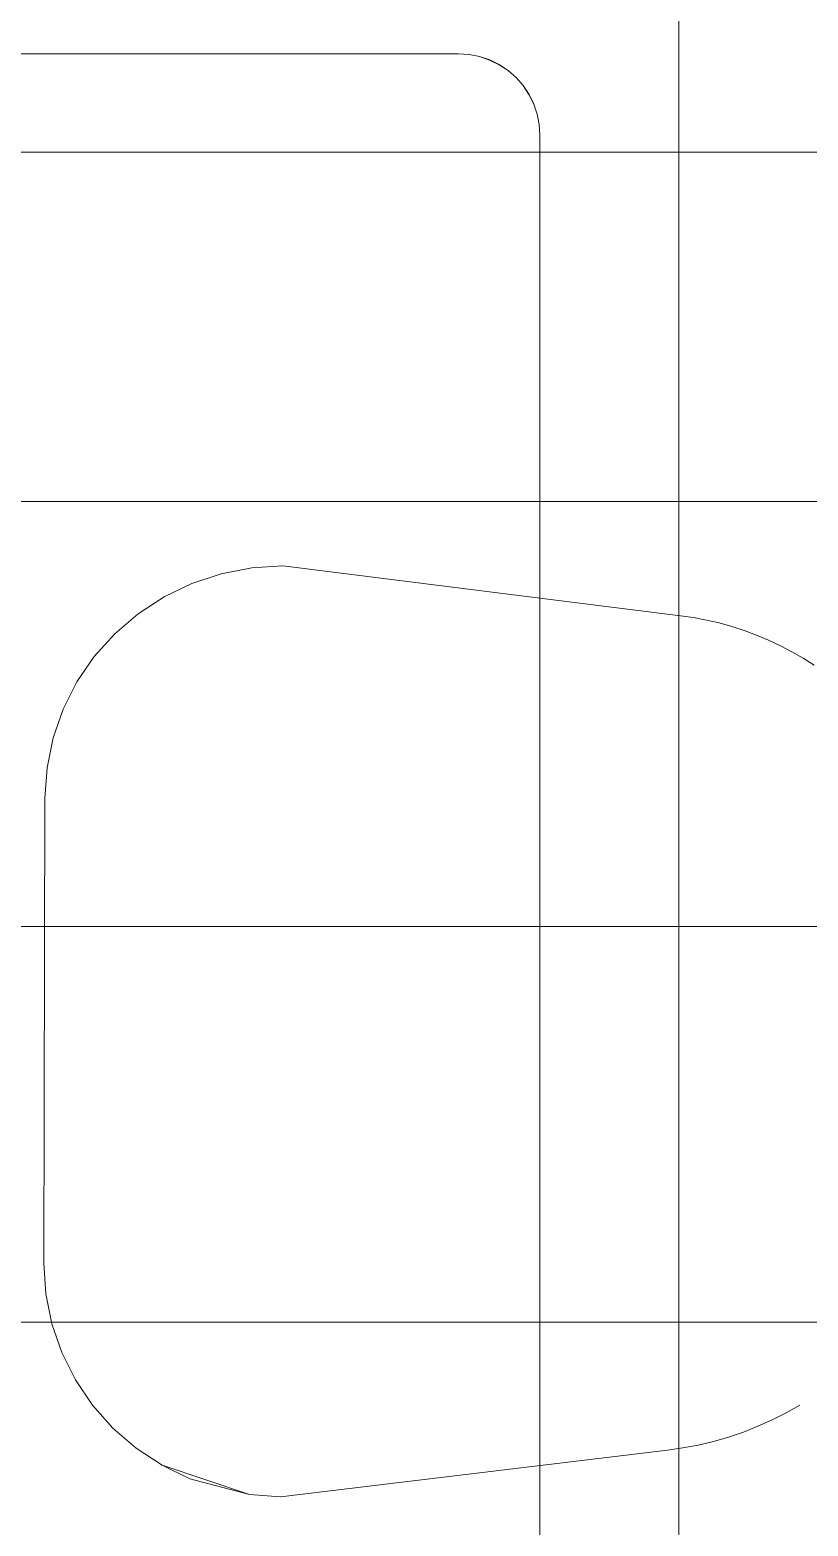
# Model space of a CAD drawing. Extents: x -566 to 72611, y -487 to 32334.
# Drawn here: x 157.56 to 170.12, y 170.46 to 194.61 of the extents above; entities that cross this region are included whole.
import ezdxf

# ---------------------------------------------------------------- set-up
doc = ezdxf.new("R2010")
doc.units = 0
doc.header["$LTSCALE"] = 0.5
doc.header["$MEASUREMENT"] = 0
doc.linetypes.add('HIDDEN', pattern=[0.375, 0.25, -0.125])
doc.layers.add('ceilling', color=141, linetype='CONTINUOUS', lineweight=18)
doc.layers.add('projection', color=153, linetype='HIDDEN', lineweight=9)
doc.layers.add('floor', color=7, linetype='CONTINUOUS', lineweight=5, true_color=0xcfcfcf)
doc.layers.add('layout', color=7, linetype='CONTINUOUS', lineweight=5, true_color=0xcfcfcf)

msp = doc.modelspace()

# ---------------------------------------------------------------- hatches: boundary and pattern name
at = {"layer": 'floor'}
h = msp.add_hatch(dxfattribs=at)
h.set_pattern_fill('ANSI37', color=256, scale=100, angle=45)
h.set_pattern_definition([(90, (243.028, 267.632), (-12.5, 9e-16), []), (180, (243.028, 267.632), (-9e-16, -12.5), [])])
h.paths.add_polyline_path([(253.46925, 349.5), (154.11744, 349.5), (154.11744, 348.5), (101.14781, 348.5), (101.14781, 349.5), (0, 349.5), (0, 344.5), (36, 344.5, -0.33835703), (0, 308.66941), (0, 308.5), (0, 173.75), (253.46925, 173.75)])
h.paths.add_polyline_path([(36, 344.5), (0, 344.5), (0, 308.66941, 0.33835703)], flags=17)
h.paths.add_polyline_path([(253.46925, 173.75), (0, 173.75), (0, 173.74997), (0, 169.75), (253.46925, 169.75)])
h.paths.add_polyline_path([(253.46925, 169.75), (0, 169.75), (0, 149.21137), (36, 149.21137, -0.33835703), (0, 113.38078), (0, 113.21137), (0, 29.94998), (0, -5), (253.46925, -5)])
h.paths.add_polyline_path([(36, 149.21137), (0, 149.21137), (0, 113.38078, 0.33835703)], flags=17)
h.paths.add_polyline_path([(575.25, 169.75), (510, 169.75), (474.75, 169.75), (327.5, 169.75), (285.46925, 169.75), (285.46925, 165.75), (253.46925, 165.75), (253.46925, -5), (263.99725, -5), (263.99725, 95.99051), (287, 95.99051), (287, 97.5), (292, 97.5), (292, -5), (341.25, -5), (341.25, 13.02988), (341.25012, 15.02988), (346.24839, 15.02988, 0.36108524), (374.08728, 41.24999), (346.25012, 41.24999), (346.25012, 42.99999), (341.25, 42.99999), (341.25, 44.99999), (341.25, 97.5), (357.75, 97.5), (405.75, 97.5), (575.25, 97.5)])

# ---------------------------------------------------------------- linework, layer by layer
at = {"layer": 'ceilling'}
for p, q in [((0, 187), (533.5, 187)), ((327.5, 173.75), (0, 173.74997))]:
    msp.add_line(p, q, dxfattribs=at)
at = {"layer": 'layout'}
for points in [[(135.05201, 194.22698, 69.72025), (164.47718, 194.22881, 69.70786), (135.05189, 194.22881, 69.70786)], [(164.47718, 194.22881, 69.70786), (135.05201, 194.22698, 69.72025), (164.47718, 194.22698, 69.72025)], [(164.47718, 194.22698, 69.72025), (164.64894, 194.21752, 69.70786), (164.47718, 194.22881, 69.70786)], [(164.64894, 194.21752, 69.70786), (164.47718, 194.22698, 69.72025), (164.64869, 194.21575, 69.72025)], [(164.64869, 194.21575, 69.72025), (164.81764, 194.18401, 69.70786), (164.64894, 194.21752, 69.70786)], [(164.81764, 194.18401, 69.70786), (164.64869, 194.21575, 69.72025), (164.81715, 194.18224, 69.72025)], [(164.81715, 194.18224, 69.72025), (164.98048, 194.12865, 69.70786), (164.81764, 194.18401, 69.70786)], [(164.98048, 194.12865, 69.70786), (164.81715, 194.18224, 69.72025), (164.97987, 194.12701, 69.72025)], [(164.97987, 194.12701, 69.72025), (165.13478, 194.0526, 69.70786), (164.98048, 194.12865, 69.70786)], [(165.13478, 194.0526, 69.70786), (164.97987, 194.12701, 69.72025), (165.13392, 194.05102, 69.72025)], [(165.13392, 194.05102, 69.72025), (165.27784, 193.95702, 69.70786), (165.13478, 194.0526, 69.70786)], [(165.27784, 193.95702, 69.70786), (165.13392, 194.05102, 69.72025), (165.27674, 193.95556, 69.72025)], [(165.27674, 193.95556, 69.72025), (165.40724, 193.84356, 69.70786), (165.27784, 193.95702, 69.70786)], [(165.40724, 193.84356, 69.70786), (165.27674, 193.95556, 69.72025), (165.4059, 193.84234, 69.72025)], [(165.4059, 193.84234, 69.72025), (165.52064, 193.71423, 69.70786), (165.40724, 193.84356, 69.70786)], [(165.52064, 193.71423, 69.70786), (165.4059, 193.84234, 69.72025), (165.51918, 193.71313, 69.72025)], [(165.51918, 193.71313, 69.72025), (165.61622, 193.57116, 69.70786), (165.52064, 193.71423, 69.70786)], [(165.61622, 193.57116, 69.70786), (165.51918, 193.71313, 69.72025), (165.61464, 193.5703, 69.72025)], [(165.61464, 193.5703, 69.72025), (165.69227, 193.41686, 69.70786), (165.61622, 193.57116, 69.70786)], [(165.69227, 193.41686, 69.70786), (165.61464, 193.5703, 69.72025), (165.69069, 193.41619, 69.72025)], [(165.69069, 193.41619, 69.72025), (165.74757, 193.25396, 69.70786), (165.69227, 193.41686, 69.70786)], [(165.74757, 193.25396, 69.70786), (165.69069, 193.41619, 69.72025), (165.74586, 193.25353, 69.72025)], [(165.74586, 193.25353, 69.72025), (165.78114, 193.08526, 69.70786), (165.74757, 193.25396, 69.70786)], [(165.78114, 193.08526, 69.70786), (165.74586, 193.25353, 69.72025), (165.77943, 193.08501, 69.72025)], [(165.77943, 193.08501, 69.72025), (165.79249, 192.91357, 69.70786), (165.78114, 193.08526, 69.70786)], [(165.79249, 192.91357, 69.70786), (165.77943, 193.08501, 69.72025), (165.79066, 192.91351, 69.72025)], [(165.79249, 192.91357, 69.70786), (165.79066, 162.17312, 69.72025), (165.79249, 162.17306, 69.70786)], [(160.17187, 185.67708, 58.93004), (160.17187, 185.67708, 58.93004), (160.17187, 185.67708, 60.05685), (160.64672, 185.83388, 58.93004)], [(160.64672, 185.83388, 60.05685), (160.64672, 185.83388, 60.05685), (160.64672, 185.83388, 58.93004), (160.17187, 185.67708, 60.05685)], [(160.64672, 185.83388, 58.93004), (160.64672, 185.83388, 58.93004), (160.64672, 185.83388, 60.05685), (161.13852, 185.92862, 58.93004)], [(161.13852, 185.92862, 60.05685), (161.13852, 185.92862, 60.05685), (161.13852, 185.92862, 58.93004), (160.64672, 185.83388, 60.05685)], [(161.13852, 185.92862, 58.93004), (161.13852, 185.92862, 58.93004), (161.13852, 185.92862, 60.05685), (161.63859, 185.95957, 58.93004)], [(161.63859, 185.95957, 60.05685), (161.63859, 185.95957, 60.05685), (161.63859, 185.95957, 58.93004), (161.13852, 185.92862, 60.05685)], [(161.63859, 185.95957, 58.93004), (161.63859, 185.95957, 58.93004), (161.63859, 185.95957, 60.05685), (168.06204, 185.15726, 58.93004)], [(168.06204, 185.15726, 60.05685), (168.06204, 185.15726, 60.05685), (168.06204, 185.15726, 58.93004), (161.63859, 185.95957, 60.05685)], [(159.7219, 185.46084, 58.93004), (159.7219, 185.46084, 58.93004), (159.7219, 185.46084, 60.05685), (160.17187, 185.67708, 58.93004)], [(160.17187, 185.67708, 60.05685), (160.17187, 185.67708, 60.05685), (160.17187, 185.67708, 58.93004), (159.7219, 185.46084, 60.05685)], [(159.30452, 185.18879, 58.93004), (159.30452, 185.18879, 58.93004), (159.30452, 185.18879, 60.05685), (159.7219, 185.46084, 58.93004)], [(159.7219, 185.46084, 60.05685), (159.7219, 185.46084, 60.05685), (159.7219, 185.46084, 58.93004), (159.30452, 185.18879, 60.05685)], [(158.92706, 184.86575, 58.93004), (158.92706, 184.86575, 58.93004), (158.92706, 184.86575, 60.05685), (159.30452, 185.18879, 58.93004)], [(159.30452, 185.18879, 60.05685), (159.30452, 185.18879, 60.05685), (159.30452, 185.18879, 58.93004), (158.92706, 184.86575, 60.05685)], [(168.06204, 185.15726, 58.93004), (168.06204, 185.15726, 58.93004), (168.06204, 185.15726, 60.05685), (168.27144, 185.12663, 58.93004)], [(168.27144, 185.12663, 60.05685), (168.27144, 185.12663, 60.05685), (168.27144, 185.12663, 58.93004), (168.06204, 185.15726, 60.05685)], [(168.27144, 185.12663, 58.93004), (168.27144, 185.12663, 58.93004), (168.27144, 185.12663, 60.05685), (168.47936, 185.08727, 58.93004)], [(168.47936, 185.08727, 60.05685), (168.47936, 185.08727, 60.05685), (168.47936, 185.08727, 58.93004), (168.27144, 185.12663, 60.05685)], [(168.47936, 185.08727, 58.93004), (168.47936, 185.08727, 58.93004), (168.47936, 185.08727, 60.05685), (168.68531, 185.03918, 58.93004)], [(168.68531, 185.03918, 60.05685), (168.68531, 185.03918, 60.05685), (168.68531, 185.03918, 58.93004), (168.47936, 185.08727, 60.05685)], [(168.68531, 185.03918, 58.93004), (168.68531, 185.03918, 58.93004), (168.68531, 185.03918, 60.05685), (168.88903, 184.9825, 58.93004)], [(168.88903, 184.9825, 60.05685), (168.88903, 184.9825, 60.05685), (168.88903, 184.9825, 58.93004), (168.68531, 185.03918, 60.05685)], [(158.92706, 184.86575, 58.93004), (158.92706, 184.86575, 58.93004), (158.59576, 184.49714, 58.93004), (158.92706, 184.86575, 60.05685)], [(158.59576, 184.49714, 60.05685), (158.59576, 184.49714, 60.05685), (158.92706, 184.86575, 60.05685), (158.59576, 184.49714, 58.93004)], [(168.88903, 184.9825, 58.93004), (168.88903, 184.9825, 58.93004), (168.88903, 184.9825, 60.05685), (169.09005, 184.91733, 58.93004)], [(169.09005, 184.91733, 60.05685), (169.09005, 184.91733, 60.05685), (169.09005, 184.91733, 58.93004), (168.88903, 184.9825, 60.05685)], [(169.09005, 184.91733, 58.93004), (169.09005, 184.91733, 58.93004), (169.09005, 184.91733, 60.05685), (169.288, 184.84375, 58.93004)], [(169.288, 184.84375, 60.05685), (169.288, 184.84375, 60.05685), (169.288, 184.84375, 58.93004), (169.09005, 184.91733, 60.05685)], [(169.288, 184.84375, 58.93004), (169.288, 184.84375, 58.93004), (169.288, 184.84375, 60.05685), (169.48264, 184.762, 58.93004)], [(169.48264, 184.762, 60.05685), (169.48264, 184.762, 60.05685), (169.48264, 184.762, 58.93004), (169.288, 184.84375, 60.05685)], [(169.48264, 184.762, 58.93004), (169.48264, 184.762, 58.93004), (169.48264, 184.762, 60.05685), (169.67347, 184.67208, 58.93004)], [(169.67347, 184.67208, 60.05685), (169.67347, 184.67208, 60.05685), (169.67347, 184.67208, 58.93004), (169.48264, 184.762, 60.05685)], [(169.67347, 184.67208, 58.93004), (169.67347, 184.67208, 58.93004), (169.67347, 184.67208, 60.05685), (169.86013, 184.5743, 58.93004)], [(169.86013, 184.5743, 60.05685), (169.86013, 184.5743, 60.05685), (169.86013, 184.5743, 58.93004), (169.67347, 184.67208, 60.05685)], [(169.86013, 184.5743, 58.93004), (169.86013, 184.5743, 58.93004), (169.86013, 184.5743, 60.05685), (170.04251, 184.46871, 58.93004)], [(170.04251, 184.46871, 60.05685), (170.04251, 184.46871, 60.05685), (170.04251, 184.46871, 58.93004), (169.86013, 184.5743, 60.05685)], [(158.59576, 184.49714, 58.93004), (158.59576, 184.49714, 58.93004), (158.31638, 184.08927, 58.93004), (158.59576, 184.49714, 60.05685)], [(158.31638, 184.08927, 60.05685), (158.31638, 184.08927, 60.05685), (158.59576, 184.49714, 60.05685), (158.31638, 184.08927, 58.93004)], [(170.04251, 184.46871, 58.93004), (170.04251, 184.46871, 58.93004), (170.04251, 184.46871, 60.05685), (170.21998, 184.35563, 58.93004)], [(170.21998, 184.35563, 60.05685), (170.21998, 184.35563, 60.05685), (170.21998, 184.35563, 58.93004), (170.04251, 184.46871, 60.05685)], [(158.31638, 184.08927, 58.93004), (158.31638, 184.08927, 58.93004), (158.09368, 183.64912, 58.93004), (158.31638, 184.08927, 60.05685)], [(158.09368, 183.64912, 60.05685), (158.09368, 183.64912, 60.05685), (158.31638, 184.08927, 60.05685), (158.09368, 183.64912, 58.93004)], [(158.09368, 183.64912, 58.93004), (158.09368, 183.64912, 58.93004), (157.93147, 183.18428, 58.93004), (158.09368, 183.64912, 60.05685)], [(157.93147, 183.18428, 60.05685), (157.93147, 183.18428, 60.05685), (158.09368, 183.64912, 60.05685), (157.93147, 183.18428, 58.93004)], [(157.93147, 183.18428, 58.93004), (157.93147, 183.18428, 58.93004), (157.83269, 182.70264, 58.93004), (157.93147, 183.18428, 60.05685)], [(157.83269, 182.70264, 60.05685), (157.83269, 182.70264, 60.05685), (157.93147, 183.18428, 60.05685), (157.83269, 182.70264, 58.93004)], [(157.83269, 182.70264, 58.93004), (157.83269, 182.70264, 58.93004), (157.79872, 182.21242, 58.93004), (157.83269, 182.70264, 60.05685)], [(157.79872, 182.21242, 60.05685), (157.79872, 182.21242, 60.05685), (157.83269, 182.70264, 60.05685), (157.79872, 182.21242, 58.93004)], [(157.79872, 182.21242, 58.93004), (157.79872, 182.21242, 58.93004), (157.78131, 174.70032, 58.93004), (157.79872, 182.21242, 60.05685)], [(157.78131, 174.70032, 60.05685), (157.78131, 174.70032, 60.05685), (157.79872, 182.21242, 60.05685), (157.78131, 174.70032, 58.93004)], [(157.78131, 174.70032, 58.93004), (157.78131, 174.70032, 58.93004), (157.81301, 174.20998, 58.93004), (157.78131, 174.70032, 60.05685)], [(157.81301, 174.20998, 60.05685), (157.81301, 174.20998, 60.05685), (157.78131, 174.70032, 60.05685), (157.81301, 174.20998, 58.93004)], [(157.81301, 174.20998, 58.93004), (157.81301, 174.20998, 58.93004), (157.90955, 173.72788, 58.93004), (157.81301, 174.20998, 60.05685)], [(157.90955, 173.72788, 60.05685), (157.90955, 173.72788, 60.05685), (157.81301, 174.20998, 60.05685), (157.90955, 173.72788, 58.93004)], [(157.90955, 173.72788, 58.93004), (157.90955, 173.72788, 58.93004), (158.0696, 173.26227, 58.93004), (157.90955, 173.72788, 60.05685)], [(158.0696, 173.26227, 60.05685), (158.0696, 173.26227, 60.05685), (157.90955, 173.72788, 60.05685), (158.0696, 173.26227, 58.93004)], [(158.0696, 173.26227, 58.93004), (158.0696, 173.26227, 58.93004), (158.29026, 172.82112, 58.93004), (158.0696, 173.26227, 60.05685)], [(158.29026, 172.82112, 60.05685), (158.29026, 172.82112, 60.05685), (158.0696, 173.26227, 60.05685), (158.29026, 172.82112, 58.93004)], [(158.29026, 172.82112, 58.93004), (158.29026, 172.82112, 58.93004), (158.56775, 172.41193, 58.93004), (158.29026, 172.82112, 60.05685)], [(158.56775, 172.41193, 60.05685), (158.56775, 172.41193, 60.05685), (158.29026, 172.82112, 60.05685), (158.56775, 172.41193, 58.93004)], [(158.56775, 172.41193, 58.93004), (158.56775, 172.41193, 58.93004), (158.89734, 172.04178, 58.93004), (158.56775, 172.41193, 60.05685)], [(158.89734, 172.04178, 60.05685), (158.89734, 172.04178, 60.05685), (158.56775, 172.41193, 60.05685), (158.89734, 172.04178, 58.93004)], [(169.54184, 172.1737, 60.05685), (169.54184, 172.1737, 60.05685), (169.54184, 172.1737, 58.93004), (169.76708, 172.28673, 60.05685)], [(169.76708, 172.28673, 58.93004), (169.76708, 172.28673, 58.93004), (169.76708, 172.28673, 60.05685), (169.54184, 172.1737, 58.93004)], [(169.76708, 172.28673, 60.05685), (169.76708, 172.28673, 60.05685), (169.76708, 172.28673, 58.93004), (169.98673, 172.41, 60.05685)], [(169.98673, 172.41, 58.93004), (169.98673, 172.41, 58.93004), (169.98673, 172.41, 60.05685), (169.76708, 172.28673, 58.93004)], [(158.89734, 172.04178, 60.05685), (158.89734, 172.04178, 60.05685), (158.89734, 172.04178, 58.93004), (159.2733, 171.71697, 60.05685)], [(159.2733, 171.71697, 58.93004), (159.2733, 171.71697, 58.93004), (159.2733, 171.71697, 60.05685), (158.89734, 172.04178, 58.93004)], [(168.83722, 171.89817, 60.05685), (168.83722, 171.89817, 60.05685), (168.83722, 171.89817, 58.93004), (169.07642, 171.97919, 60.05685)], [(169.07642, 171.97919, 58.93004), (169.07642, 171.97919, 58.93004), (169.07642, 171.97919, 60.05685), (168.83722, 171.89817, 58.93004)], [(169.3115, 172.07111, 58.93004), (169.3115, 172.07111, 58.93004), (169.3115, 172.07111, 60.05685), (169.07642, 171.97919, 58.93004)], [(169.3115, 172.07111, 60.05685), (169.3115, 172.07111, 60.05685), (169.07642, 171.97919, 58.93004), (169.07642, 171.97919, 60.05685)], [(169.3115, 172.07111, 60.05685), (169.3115, 172.07111, 60.05685), (169.3115, 172.07111, 58.93004), (169.54184, 172.1737, 60.05685)], [(169.54184, 172.1737, 58.93004), (169.54184, 172.1737, 58.93004), (169.54184, 172.1737, 60.05685), (169.3115, 172.07111, 58.93004)], [(168.10012, 171.72208, 60.05685), (168.10012, 171.72208, 60.05685), (168.10012, 171.72208, 58.93004), (168.34852, 171.76948, 60.05685)], [(168.34852, 171.76948, 58.93004), (168.34852, 171.76948, 58.93004), (168.34852, 171.76948, 60.05685), (168.10012, 171.72208, 58.93004)], [(168.34852, 171.76948, 60.05685), (168.34852, 171.76948, 60.05685), (168.34852, 171.76948, 58.93004), (168.59438, 171.82821, 60.05685)], [(168.59438, 171.82821, 58.93004), (168.59438, 171.82821, 58.93004), (168.59438, 171.82821, 60.05685), (168.34852, 171.76948, 58.93004)], [(168.59438, 171.82821, 60.05685), (168.59438, 171.82821, 60.05685), (168.59438, 171.82821, 58.93004), (168.83722, 171.89817, 60.05685)], [(168.83722, 171.89817, 58.93004), (168.83722, 171.89817, 58.93004), (168.83722, 171.89817, 60.05685), (168.59438, 171.82821, 58.93004)], [(159.2733, 171.71697, 60.05685), (159.2733, 171.71697, 60.05685), (159.2733, 171.71697, 58.93004), (159.68941, 171.44305, 60.05685)], [(159.68941, 171.44305, 58.93004), (159.68941, 171.44305, 58.93004), (159.68941, 171.44305, 60.05685), (159.2733, 171.71697, 58.93004)], [(161.60377, 170.93538, 60.05685), (161.60377, 170.93538, 60.05685), (161.60377, 170.93538, 58.93004), (167.84967, 171.68613, 60.05685)], [(167.84967, 171.68613, 58.93004), (167.84967, 171.68613, 58.93004), (167.84967, 171.68613, 60.05685), (161.60377, 170.93538, 58.93004)], [(167.84967, 171.68613, 60.05685), (167.84967, 171.68613, 60.05685), (167.84967, 171.68613, 58.93004), (168.10012, 171.72208, 60.05685)], [(168.10012, 171.72208, 58.93004), (168.10012, 171.72208, 58.93004), (168.10012, 171.72208, 60.05685), (167.84967, 171.68613, 58.93004)], [(159.68941, 171.44305, 60.05685), (159.68941, 171.44305, 60.05685), (159.68941, 171.44305, 58.93004), (160.13837, 171.2247, 60.05685)], [(161.10384, 170.96867, 58.93004), (161.10384, 170.96867, 58.93004), (160.13837, 171.2247, 60.05685), (159.68941, 171.44305, 58.93004)], [(161.10384, 170.96867, 60.05685), (161.10384, 170.96867, 60.05685), (161.10384, 170.96867, 58.93004), (161.60377, 170.93538, 60.05685)], [(161.60377, 170.93538, 58.93004), (161.60377, 170.93538, 58.93004), (161.60377, 170.93538, 60.05685), (161.10384, 170.96867, 58.93004)]]:
    msp.add_3dface(points, dxfattribs=at)
at = {"layer": 'projection'}
msp.add_line((259.75, 173.75), (0, 173.75), dxfattribs=at)

doc.saveas('drawing.dxf')
